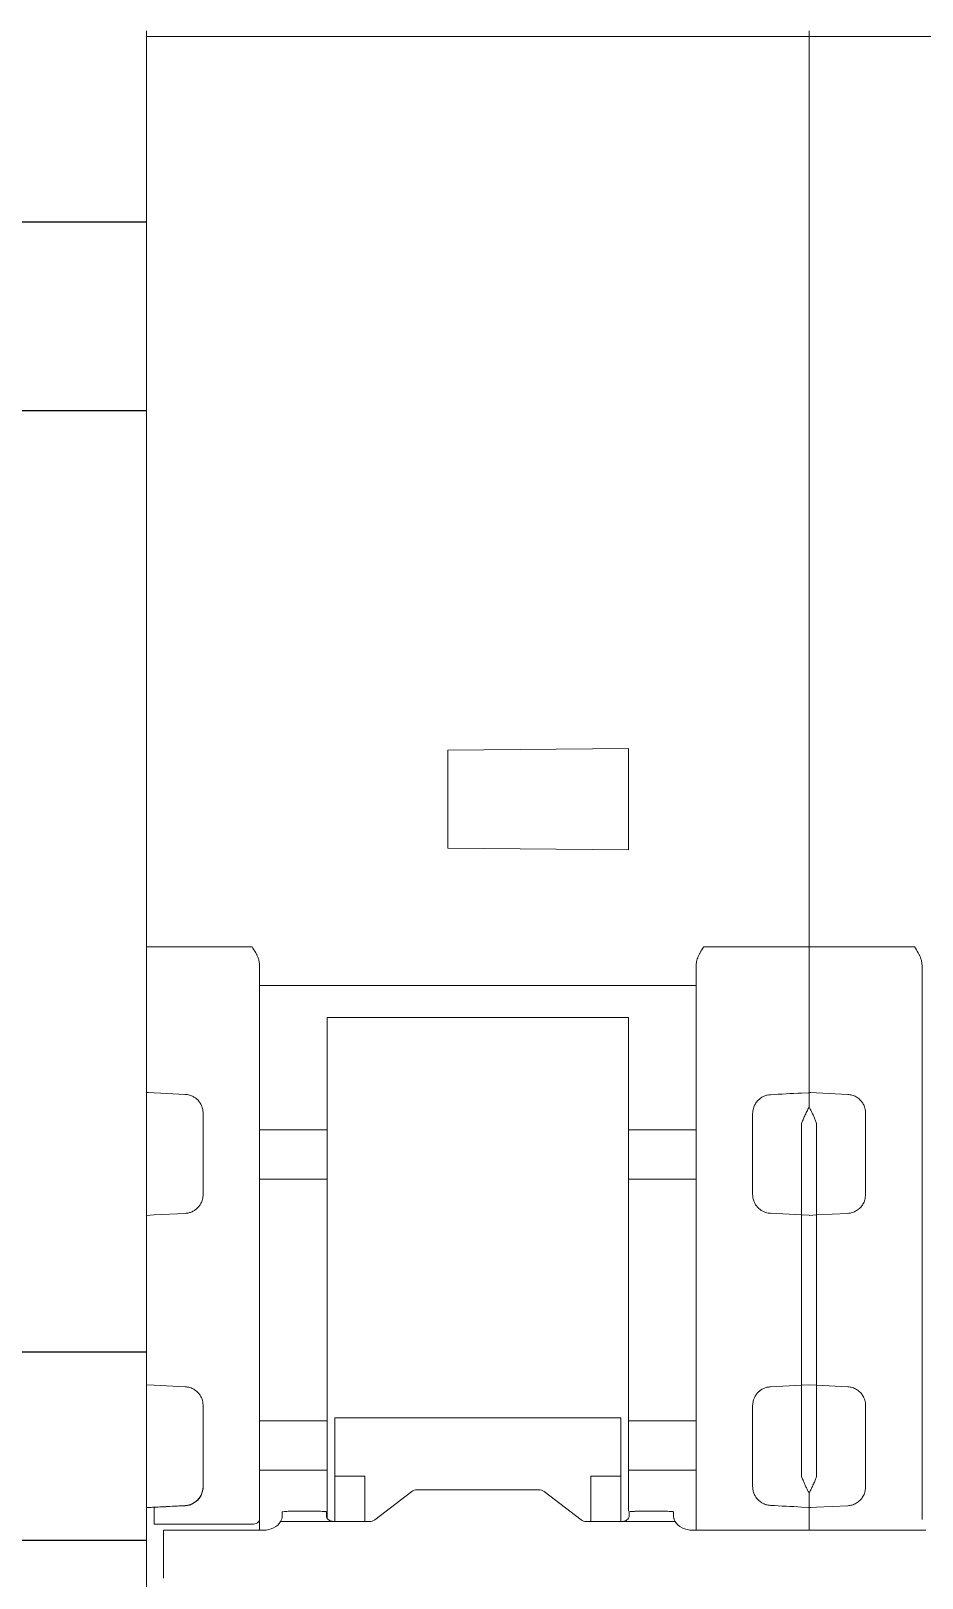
# Model space of a CAD drawing. Header units: millimetres. Extents: x 42222 to 59290, y 36233 to 38835.
# Drawn here: x 52187.31 to 52210.99, y 37395.43 to 37436.51 of the extents above; entities that cross this region are included whole.
import ezdxf

# ---------------------------------------------------------------- set-up
doc = ezdxf.new("R2010")
doc.units = ezdxf.units.MM
doc.set_wipeout_variables(frame=1)
doc.layers.add('004-PI-DIN Šina', color=3, linetype='Continuous')
doc.layers.add('SI-ORMAR-Oprema', color=30, linetype='Continuous', lineweight=5)

# ---------------------------------------------------------------- blocks, each defined once
blk = doc.blocks.new('*U138')
blk.add_lwpolyline([(540, -17.5), (540, 17.5), (0, 17.5), (0, -17.5)], close=True)
for points in [[(0, 12.5), (540, 12.5)], [(0, -12.5), (540, -12.5)]]:
    blk.add_lwpolyline(points)
blk = doc.blocks.new('5SY4206')
blk.add_wipeout([(27361.124, 37300.705), (27361.124, 37302.455), (27361.324, 37303.004), (27361.324, 37303.305), (27378.524, 37303.305), (27378.524, 37303.155), (27378.924, 37303.155), (27378.924, 37303.305), (27396.124, 37303.305), (27396.324, 37302.455), (27396.324, 37214.355), (27396.124, 37213.805), (27396.124, 37213.505), (27378.924, 37213.505), (27378.924, 37213.655), (27378.524, 37213.655), (27378.524, 37213.505), (27361.324, 37213.505), (27361.324, 37213.806), (27361.124, 37214.355)])
for p, q in [((27361.124, 37255.788), (27361.124, 37280.105)), ((27378.524, 37279.955), (27361.124, 37279.955)), ((27378.724, 37279.955), (27378.524, 37279.955)), ((27378.724, 37280.105), (27378.724, 37279.955)), ((27396.124, 37279.955), (27378.724, 37279.96)), ((27378.724, 37279.955), (27378.724, 37255.788)), ((27361.119, 37275.05), (27361.124, 37275.055)), ((27361.124, 37273.505), (27361.119, 37273.505)), ((27361.124, 37272.905), (27361.119, 37272.91)), ((27361.124, 37265.803), (27361.122, 37265.808)), ((27361.119, 37264.169), (27361.124, 37264.155)), ((27369.124, 37261.005), (27373.924, 37261.047)), ((27369.124, 37258.405), (27369.124, 37261.005)), ((27373.924, 37261.047), (27373.924, 37258.363)), ((27373.924, 37258.363), (27369.124, 37258.405)), ((27361.324, 37255.788), (27361.124, 37255.788)), ((27361.324, 37255.788), (27363.924, 37255.788)), ((27375.924, 37255.788), (27378.524, 37255.788)), ((27378.724, 37255.788), (27378.524, 37255.788)), ((27378.724, 37255.788), (27378.724, 37254.546)), ((27378.924, 37255.788), (27378.724, 37255.788)), ((27378.924, 37255.788), (27381.524, 37255.788)), ((27364.124, 37254.757), (27375.724, 37254.757)), ((27378.724, 37254.546), (27378.724, 37251.912)), ((27365.924, 37253.911), (27373.924, 37253.911)), ((27361.124, 37248.653), (27361.124, 37251.53)), ((27361.17, 37251.912), (27361.142, 37251.913)), ((27361.324, 37251.907), (27361.17, 37251.912)), ((27362.15, 37251.866), (27361.324, 37251.909)), ((27361.324, 37251.907), (27361.324, 37251.909)), ((27362.15, 37251.86), (27362.15, 37251.866)), ((27378.524, 37251.902), (27378.705, 37251.911)), ((27378.77, 37251.912), (27378.742, 37251.913)), ((27378.924, 37251.907), (27378.77, 37251.912)), ((27379.75, 37251.866), (27378.924, 37251.909)), ((27379.75, 37251.866), (27379.75, 37251.86)), ((27364.124, 37250.922), (27365.924, 37250.922)), ((27375.724, 37250.922), (27373.924, 37250.922)), ((27378.524, 37251.093), (27378.524, 37248.665)), ((27378.924, 37248.664), (27378.924, 37251.095)), ((27364.124, 37249.611), (27365.924, 37249.611)), ((27373.924, 37249.611), (27375.724, 37249.611)), ((27361.124, 37248.653), (27361.324, 37248.664)), ((27361.324, 37248.664), (27362.15, 37248.707)), ((27378.524, 37248.665), (27377.698, 37248.709)), ((27378.524, 37248.665), (27378.724, 37248.655)), ((27378.924, 37248.664), (27378.724, 37248.653)), ((27379.75, 37248.707), (27378.924, 37248.664)), ((27361.324, 37244.146), (27361.124, 37244.157)), ((27361.124, 37243.105), (27361.124, 37244.157)), ((27362.15, 37244.103), (27361.324, 37244.146)), ((27377.698, 37244.101), (27378.524, 37244.145)), ((27378.724, 37244.155), (27378.524, 37244.145)), ((27378.524, 37244.145), (27378.524, 37241.717)), ((27378.724, 37244.157), (27378.924, 37244.146)), ((27378.924, 37244.146), (27379.75, 37244.103)), ((27378.924, 37241.715), (27378.924, 37244.146)), ((27364.124, 37243.199), (27365.924, 37243.199)), ((27366.124, 37243.276), (27366.124, 37241.725)), ((27373.724, 37243.276), (27366.124, 37243.276)), ((27373.724, 37241.725), (27373.724, 37243.276)), ((27375.724, 37243.199), (27373.924, 37243.199)), ((27365.924, 37241.888), (27364.124, 37241.888)), ((27365.924, 37240.605), (27365.924, 37241.888)), ((27366.924, 37241.725), (27366.124, 37241.725)), ((27366.124, 37240.523), (27366.124, 37241.725)), ((27366.924, 37240.523), (27366.924, 37241.725)), ((27373.724, 37241.725), (27372.924, 37241.725)), ((27372.924, 37240.523), (27372.924, 37241.725)), ((27373.724, 37241.725), (27373.724, 37240.523)), ((27373.924, 37240.798), (27373.924, 37241.888)), ((27373.924, 37241.888), (27375.724, 37241.888)), ((27367.183, 37240.568), (27368.166, 37241.321)), ((27368.307, 37241.366), (27371.541, 37241.366)), ((27371.683, 37241.321), (27372.666, 37240.568)), ((27361.142, 37240.897), (27362.15, 37240.95)), ((27361.324, 37240.901), (27361.324, 37240.903)), ((27362.15, 37240.944), (27362.15, 37240.95)), ((27378.705, 37240.899), (27378.524, 37240.908)), ((27378.724, 37240.898), (27378.724, 37240.293)), ((27378.77, 37240.898), (27378.924, 37240.903)), ((27378.924, 37240.901), (27379.75, 37240.944)), ((27378.924, 37240.903), (27378.924, 37240.901)), ((27363.924, 37240.453), (27361.324, 37240.453)), ((27364.124, 37240.576), (27364.124, 37240.293)), ((27366.107, 37240.523), (27364.682, 37240.523)), ((27364.724, 37240.7), (27364.724, 37240.778)), ((27365.707, 37240.796), (27364.924, 37240.796)), ((27365.907, 37240.778), (27365.907, 37240.7)), ((27366.107, 37240.523), (27367.041, 37240.523)), ((27372.807, 37240.523), (27373.741, 37240.523)), ((27375.166, 37240.523), (27373.741, 37240.523)), ((27373.941, 37240.778), (27373.941, 37240.7)), ((27374.925, 37240.796), (27374.141, 37240.796)), ((27375.125, 37240.778), (27375.125, 37240.7)), ((27375.724, 37240.305), (27375.724, 37240.728)), ((27361.574, 37239.68), (27361.574, 37240.293)), ((27361.574, 37240.293), (27364.224, 37240.293)), ((27375.625, 37240.293), (27381.824, 37240.293))]:
    blk.add_line(p, q)
at = {"flags": 128}
blk.add_lwpolyline([(27364.124, 37240.576), (27364.12, 37240.552), (27364.109, 37240.529), (27364.091, 37240.508), (27364.066, 37240.489), (27364.035, 37240.474), (27364.001, 37240.463), (27363.963, 37240.456), (27363.924, 37240.453)], dxfattribs=at)
for points, knots in [([(27378.724, 37280.055), (27378.724, 37280.051), (27378.724, 37280.045), (27378.724, 37279.977), (27378.724, 37279.96)], [0, 0, 0, 0, 0.751055, 1, 1, 1, 1]), ([(27361.124, 37254.546), (27361.124, 37254.559), (27361.124, 37254.586), (27361.124, 37254.633), (27361.124, 37254.686), (27361.124, 37254.766), (27361.124, 37254.881), (27361.124, 37255.041), (27361.124, 37255.217), (27361.124, 37255.403), (27361.124, 37255.595), (27361.124, 37255.724), (27361.124, 37255.788)], [0, 0, 0, 0, 0.061391, 0.122427, 0.18342, 0.24468, 0.372209, 0.500076, 0.627605, 0.755472, 0.877481, 1, 1, 1, 1]), ([(27363.924, 37255.788), (27363.958, 37255.735), (27364.005, 37255.661), (27364.056, 37255.561), (27364.09, 37255.484), (27364.117, 37255.397), (27364.122, 37255.33), (27364.124, 37255.298)], [0, 0, 0, 0, 0.350015, 0.493309, 0.624855, 0.821183, 1, 1, 1, 1]), ([(27375.724, 37255.298), (27375.725, 37255.319), (27375.727, 37255.362), (27375.742, 37255.429), (27375.763, 37255.495), (27375.793, 37255.562), (27375.844, 37255.661), (27375.891, 37255.735), (27375.924, 37255.788)], [0, 0, 0, 0, 0.117446, 0.242847, 0.378002, 0.506391, 0.652474, 1, 1, 1, 1]), ([(27381.524, 37255.788), (27381.558, 37255.735), (27381.605, 37255.66), (27381.656, 37255.561), (27381.69, 37255.484), (27381.717, 37255.397), (27381.722, 37255.33), (27381.724, 37255.298)], [0, 0, 0, 0, 0.350596, 0.493868, 0.625405, 0.821427, 1, 1, 1, 1]), ([(27375.724, 37255.144), (27375.724, 37255.154), (27375.724, 37255.173), (27375.724, 37255.209), (27375.724, 37255.25), (27375.724, 37255.282), (27375.724, 37255.298)], [0, 0, 0, 0, 0.251193, 0.5, 0.748807, 1, 1, 1, 1]), ([(27381.724, 37255.298), (27381.724, 37255.282), (27381.724, 37255.25), (27381.724, 37255.209), (27381.724, 37255.173), (27381.724, 37255.154), (27381.724, 37255.144)], [0, 0, 0, 0, 0.251193, 0.5, 0.748807, 1, 1, 1, 1]), ([(27364.124, 37255.144), (27364.124, 37255.104), (27364.124, 37255.023), (27364.124, 37254.891), (27364.124, 37254.752), (27364.124, 37254.604), (27364.124, 37254.448), (27364.124, 37254.284), (27364.124, 37254.112), (27364.124, 37253.871), (27364.124, 37253.552), (27364.124, 37253.141), (27364.124, 37252.703), (27364.124, 37252.391), (27364.124, 37252.234)], [0, 0, 0, 0, 0.062736, 0.125281, 0.187695, 0.250043, 0.312387, 0.374792, 0.437318, 0.500031, 0.625212, 0.749931, 0.874692, 1, 1, 1, 1]), ([(27375.724, 37252.082), (27375.724, 37252.166), (27375.724, 37252.332), (27375.724, 37252.574), (27375.724, 37252.808), (27375.724, 37253.036), (27375.724, 37253.256), (27375.724, 37253.469), (27375.724, 37253.674), (27375.724, 37253.938), (27375.724, 37254.248), (27375.724, 37254.584), (27375.724, 37254.887), (27375.724, 37255.058), (27375.724, 37255.144)], [0, 0, 0, 0, 0.062754, 0.125301, 0.187708, 0.250043, 0.312375, 0.374772, 0.437302, 0.500033, 0.625237, 0.749935, 0.874674, 1, 1, 1, 1]), ([(27381.724, 37255.144), (27381.724, 37255.104), (27381.724, 37255.023), (27381.724, 37254.891), (27381.724, 37254.752), (27381.724, 37254.604), (27381.724, 37254.448), (27381.724, 37254.284), (27381.724, 37254.112), (27381.724, 37253.871), (27381.724, 37253.552), (27381.724, 37253.141), (27381.724, 37252.703), (27381.724, 37252.391), (27381.724, 37252.234)], [0, 0, 0, 0, 0.062736, 0.125281, 0.187695, 0.250043, 0.312387, 0.374792, 0.437318, 0.500031, 0.625212, 0.749931, 0.874692, 1, 1, 1, 1]), ([(27361.124, 37251.912), (27361.124, 37251.984), (27361.124, 37252.126), (27361.124, 37252.333), (27361.124, 37252.534), (27361.124, 37252.728), (27361.124, 37252.917), (27361.124, 37253.099), (27361.124, 37253.276), (27361.124, 37253.502), (27361.124, 37253.769), (27361.124, 37254.059), (27361.124, 37254.322), (27361.124, 37254.471), (27361.124, 37254.546)], [0, 0, 0, 0, 0.062728, 0.125271, 0.18769, 0.250045, 0.312396, 0.374804, 0.437328, 0.500029, 0.625194, 0.749922, 0.874696, 1, 1, 1, 1]), ([(27365.924, 37253.911), (27365.924, 37253.87), (27365.924, 37253.787), (27365.924, 37253.669), (27365.924, 37253.556), (27365.924, 37253.413), (27365.924, 37253.247), (27365.924, 37253.14), (27365.924, 37253.086)], [0, 0, 0, 0, 0.125424, 0.250193, 0.374902, 0.500146, 0.749703, 1, 1, 1, 1]), ([(27373.924, 37253.086), (27373.924, 37253.112), (27373.924, 37253.165), (27373.924, 37253.252), (27373.924, 37253.347), (27373.924, 37253.482), (27373.924, 37253.665), (27373.924, 37253.829), (27373.924, 37253.911)], [0, 0, 0, 0, 0.125424, 0.250193, 0.374902, 0.500146, 0.749703, 1, 1, 1, 1]), ([(27373.924, 37250.922), (27373.924, 37250.993), (27373.924, 37251.134), (27373.924, 37251.341), (27373.924, 37251.542), (27373.924, 37251.737), (27373.924, 37251.928), (27373.924, 37252.174), (27373.924, 37252.466), (27373.924, 37252.793), (27373.924, 37252.989), (27373.924, 37253.086)], [0, 0, 0, 0, 0.083508, 0.166833, 0.25006, 0.333277, 0.416572, 0.500032, 0.666688, 0.83311, 1, 1, 1, 1]), ([(27364.124, 37252.234), (27364.124, 37252.17), (27364.124, 37252.042), (27364.124, 37251.844), (27364.124, 37251.641), (27364.124, 37251.434), (27364.124, 37251.221), (27364.124, 37251.004), (27364.124, 37250.783), (27364.124, 37250.632), (27364.124, 37250.556)], [0, 0, 0, 0, 0.12575, 0.250858, 0.375537, 0.5, 0.624463, 0.749142, 0.87425, 1, 1, 1, 1]), ([(27375.724, 37250.689), (27375.724, 37250.76), (27375.724, 37250.902), (27375.724, 37251.11), (27375.724, 37251.314), (27375.724, 37251.513), (27375.724, 37251.708), (27375.724, 37251.898), (27375.724, 37252.021), (27375.724, 37252.082)], [0, 0, 0, 0, 0.143512, 0.28637, 0.428834, 0.571166, 0.71363, 0.856488, 1, 1, 1, 1]), ([(27381.724, 37252.234), (27381.724, 37252.17), (27381.724, 37252.042), (27381.724, 37251.844), (27381.724, 37251.641), (27381.724, 37251.434), (27381.724, 37251.221), (27381.724, 37251.004), (27381.724, 37250.783), (27381.724, 37250.632), (27381.724, 37250.556)], [0, 0, 0, 0, 0.12575, 0.250858, 0.375537, 0.5, 0.624463, 0.749142, 0.87425, 1, 1, 1, 1]), ([(27362.15, 37251.866), (27362.17, 37251.864), (27362.209, 37251.861), (27362.265, 37251.847), (27362.331, 37251.824), (27362.403, 37251.785), (27362.477, 37251.726), (27362.54, 37251.652), (27362.587, 37251.565), (27362.618, 37251.469), (27362.622, 37251.402), (27362.624, 37251.368)], [0, 0, 0, 0, 0.071618, 0.143308, 0.216363, 0.334035, 0.455285, 0.587191, 0.721903, 0.860899, 1, 1, 1, 1]), ([(27377.224, 37251.359), (27377.225, 37251.382), (27377.227, 37251.427), (27377.241, 37251.493), (27377.267, 37251.567), (27377.309, 37251.644), (27377.372, 37251.718), (27377.446, 37251.778), (27377.527, 37251.821), (27377.611, 37251.849), (27377.669, 37251.855), (27377.698, 37251.858)], [0, 0, 0, 0, 0.093221, 0.185813, 0.279137, 0.41434, 0.546905, 0.668022, 0.785627, 0.893606, 1, 1, 1, 1]), ([(27378.524, 37251.093), (27378.537, 37251.124), (27378.564, 37251.194), (27378.61, 37251.3), (27378.664, 37251.416), (27378.703, 37251.49), (27378.724, 37251.529)], [0, 0, 0, 0, 0.193415, 0.424448, 0.693252, 1, 1, 1, 1]), ([(27378.924, 37251.095), (27378.912, 37251.126), (27378.887, 37251.19), (27378.848, 37251.281), (27378.808, 37251.368), (27378.766, 37251.452), (27378.738, 37251.504), (27378.724, 37251.53)], [0, 0, 0, 0, 0.194202, 0.390464, 0.589612, 0.792498, 1, 1, 1, 1]), ([(27380.224, 37251.368), (27380.223, 37251.39), (27380.222, 37251.435), (27380.207, 37251.502), (27380.182, 37251.575), (27380.139, 37251.652), (27380.07, 37251.734), (27379.978, 37251.803), (27379.866, 37251.852), (27379.788, 37251.861), (27379.75, 37251.866)], [0, 0, 0, 0, 0.092601, 0.18543, 0.278489, 0.413813, 0.545287, 0.709927, 0.860804, 1, 1, 1, 1]), ([(27365.924, 37250.922), (27365.924, 37250.873), (27365.924, 37250.775), (27365.924, 37250.559), (27365.924, 37250.32), (27365.924, 37250.075), (27365.924, 37249.854), (27365.924, 37249.689), (27365.924, 37249.633), (27365.924, 37249.611)], [0, 0, 0, 0, 0.150243, 0.300485, 0.450729, 0.600973, 0.751216, 0.901461, 1, 1, 1, 1]), ([(27373.924, 37250.922), (27373.924, 37250.873), (27373.924, 37250.775), (27373.924, 37250.559), (27373.924, 37250.32), (27373.924, 37250.075), (27373.924, 37249.854), (27373.924, 37249.689), (27373.924, 37249.633), (27373.924, 37249.611)], [0, 0, 0, 0, 0.150243, 0.300485, 0.450729, 0.600973, 0.751216, 0.901461, 1, 1, 1, 1]), ([(27362.624, 37249.206), (27362.624, 37249.326), (27362.624, 37249.565), (27362.624, 37249.92), (27362.624, 37250.272), (27362.624, 37250.505), (27362.624, 37250.621)], [0, 0, 0, 0, 0.2501, 0.5, 0.7499, 1, 1, 1, 1]), ([(27364.124, 37250.556), (27364.124, 37250.446), (27364.124, 37250.224), (27364.124, 37249.889), (27364.124, 37249.551), (27364.124, 37249.211), (27364.124, 37248.868), (27364.124, 37248.29), (27364.124, 37247.469), (27364.124, 37246.405), (27364.124, 37245.341), (27364.124, 37244.405), (27364.124, 37243.599), (27364.124, 37242.919), (27364.124, 37242.476), (27364.124, 37242.254)], [0, 0, 0, 0, 0.041447, 0.082829, 0.124176, 0.16552, 0.206891, 0.248321, 0.374134, 0.500011, 0.625824, 0.751702, 0.834467, 0.91715, 1, 1, 1, 1]), ([(27375.724, 37242.121), (27375.724, 37242.235), (27375.724, 37242.463), (27375.724, 37242.809), (27375.724, 37243.157), (27375.724, 37243.507), (27375.724, 37243.86), (27375.724, 37244.457), (27375.724, 37245.305), (27375.724, 37246.405), (27375.724, 37247.505), (27375.724, 37248.472), (27375.724, 37249.303), (27375.724, 37250.003), (27375.724, 37250.46), (27375.724, 37250.689)], [0, 0, 0, 0, 0.041431, 0.082793, 0.124119, 0.165441, 0.206793, 0.248207, 0.374079, 0.500012, 0.625883, 0.751817, 0.834548, 0.917188, 1, 1, 1, 1]), ([(27381.724, 37250.556), (27381.724, 37250.446), (27381.724, 37250.224), (27381.724, 37249.889), (27381.724, 37249.551), (27381.724, 37249.211), (27381.724, 37248.868), (27381.724, 37248.29), (27381.724, 37247.469), (27381.724, 37246.405), (27381.724, 37245.341), (27381.724, 37244.405), (27381.724, 37243.599), (27381.724, 37242.919), (27381.724, 37242.476), (27381.724, 37242.254)], [0, 0, 0, 0, 0.041447, 0.082829, 0.124176, 0.16552, 0.206891, 0.248321, 0.374134, 0.500011, 0.625824, 0.751702, 0.834467, 0.91715, 1, 1, 1, 1]), ([(27365.924, 37249.611), (27365.924, 37249.528), (27365.924, 37249.361), (27365.924, 37249.106), (27365.924, 37248.849), (27365.924, 37248.589), (27365.924, 37248.326), (27365.924, 37247.878), (27365.924, 37247.239), (27365.924, 37246.405), (27365.924, 37245.572), (27365.924, 37244.842), (27365.924, 37244.221), (27365.924, 37243.702), (27365.924, 37243.367), (27365.924, 37243.199)], [0, 0, 0, 0, 0.041319, 0.082538, 0.123706, 0.164869, 0.206076, 0.247373, 0.373654, 0.500018, 0.626299, 0.752662, 0.835118, 0.917437, 1, 1, 1, 1]), ([(27373.924, 37249.611), (27373.924, 37248.604), (27373.924, 37247.505), (27373.924, 37245.305), (27373.924, 37244.206), (27373.924, 37243.199)], [0, 0, 0, 0, 0.5, 0.5, 1, 1, 1, 1]), ([(27362.624, 37249.206), (27362.623, 37249.185), (27362.622, 37249.142), (27362.609, 37249.079), (27362.586, 37249.009), (27362.547, 37248.933), (27362.488, 37248.859), (27362.416, 37248.796), (27362.334, 37248.749), (27362.244, 37248.717), (27362.182, 37248.71), (27362.15, 37248.707)], [0, 0, 0, 0, 0.085507, 0.170147, 0.255273, 0.381189, 0.506725, 0.630753, 0.754527, 0.877113, 1, 1, 1, 1]), ([(27377.698, 37248.709), (27377.677, 37248.71), (27377.635, 37248.714), (27377.574, 37248.73), (27377.506, 37248.756), (27377.433, 37248.798), (27377.361, 37248.86), (27377.301, 37248.935), (27377.258, 37249.02), (27377.229, 37249.112), (27377.226, 37249.176), (27377.224, 37249.208)], [0, 0, 0, 0, 0.082209, 0.16366, 0.245689, 0.369303, 0.493372, 0.618767, 0.744744, 0.872104, 1, 1, 1, 1]), ([(27379.75, 37248.707), (27379.771, 37248.709), (27379.812, 37248.712), (27379.873, 37248.727), (27379.931, 37248.75), (27379.987, 37248.779), (27380.039, 37248.816), (27380.098, 37248.87), (27380.16, 37248.951), (27380.213, 37249.069), (27380.22, 37249.159), (27380.224, 37249.206)], [0, 0, 0, 0, 0.080411, 0.161533, 0.243405, 0.326066, 0.409552, 0.493901, 0.642123, 0.810797, 1, 1, 1, 1]), ([(27361.124, 37244.157), (27361.124, 37244.263), (27361.124, 37244.475), (27361.124, 37244.795), (27361.124, 37245.116), (27361.124, 37245.437), (27361.124, 37245.759), (27361.124, 37246.082), (27361.124, 37246.486), (27361.124, 37246.97), (27361.124, 37247.534), (27361.124, 37248.096), (27361.124, 37248.467), (27361.124, 37248.653)], [0, 0, 0, 0, 0.071572, 0.143012, 0.214372, 0.285701, 0.357051, 0.428472, 0.500015, 0.625079, 0.749917, 0.8748, 1, 1, 1, 1]), ([(27378.524, 37248.665), (27378.524, 37248.558), (27378.524, 37248.345), (27378.524, 37248.023), (27378.524, 37247.701), (27378.524, 37247.378), (27378.524, 37247.054), (27378.524, 37246.73), (27378.524, 37246.324), (27378.524, 37245.837), (27378.524, 37245.271), (27378.524, 37244.706), (27378.524, 37244.332), (27378.524, 37244.145)], [0, 0, 0, 0, 0.071556, 0.142997, 0.214365, 0.285706, 0.357065, 0.428486, 0.500013, 0.625062, 0.749916, 0.874816, 1, 1, 1, 1]), ([(27362.15, 37244.103), (27362.171, 37244.101), (27362.213, 37244.098), (27362.274, 37244.082), (27362.343, 37244.056), (27362.416, 37244.014), (27362.488, 37243.951), (27362.547, 37243.877), (27362.591, 37243.792), (27362.619, 37243.7), (27362.623, 37243.636), (27362.624, 37243.604)], [0, 0, 0, 0, 0.082205, 0.163652, 0.245679, 0.369354, 0.493482, 0.618917, 0.744935, 0.872201, 1, 1, 1, 1]), ([(27377.224, 37243.602), (27377.225, 37243.623), (27377.227, 37243.666), (27377.239, 37243.729), (27377.263, 37243.799), (27377.302, 37243.875), (27377.361, 37243.95), (27377.433, 37244.012), (27377.515, 37244.059), (27377.604, 37244.091), (27377.667, 37244.098), (27377.698, 37244.101)], [0, 0, 0, 0, 0.085573, 0.170275, 0.255463, 0.381339, 0.506835, 0.630803, 0.754517, 0.877108, 1, 1, 1, 1]), ([(27380.224, 37243.604), (27380.223, 37243.628), (27380.221, 37243.675), (27380.206, 37243.743), (27380.183, 37243.805), (27380.155, 37243.86), (27380.122, 37243.908), (27380.07, 37243.969), (27379.99, 37244.033), (27379.874, 37244.088), (27379.791, 37244.098), (27379.75, 37244.103)], [0, 0, 0, 0, 0.097376, 0.189595, 0.276665, 0.358598, 0.435408, 0.507112, 0.674555, 0.83875, 1, 1, 1, 1]), ([(27362.624, 37242.189), (27362.624, 37242.305), (27362.624, 37242.538), (27362.624, 37242.89), (27362.624, 37243.245), (27362.624, 37243.484), (27362.624, 37243.604)], [0, 0, 0, 0, 0.2501, 0.5, 0.7499, 1, 1, 1, 1]), ([(27361.124, 37241.28), (27361.124, 37241.28), (27361.124, 37241.607), (27361.124, 37241.989), (27361.124, 37242.479), (27361.124, 37242.833), (27361.124, 37243.062), (27361.124, 37243.091), (27361.124, 37243.105)], [0, 0, 0, 0, 0.008736, 0.206989, 0.405242, 0.603494, 0.801747, 1, 1, 1, 1]), ([(27365.924, 37243.199), (27365.924, 37243.177), (27365.924, 37243.121), (27365.924, 37242.956), (27365.924, 37242.735), (27365.924, 37242.49), (27365.924, 37242.251), (27365.924, 37242.035), (27365.924, 37241.937), (27365.924, 37241.888)], [0, 0, 0, 0, 0.098539, 0.248784, 0.399027, 0.54927, 0.699515, 0.849757, 1, 1, 1, 1]), ([(27373.924, 37243.199), (27373.924, 37243.177), (27373.924, 37243.121), (27373.924, 37242.956), (27373.924, 37242.735), (27373.924, 37242.49), (27373.924, 37242.251), (27373.924, 37242.035), (27373.924, 37241.937), (27373.924, 37241.888)], [0, 0, 0, 0, 0.098539, 0.248784, 0.399027, 0.54927, 0.699515, 0.849757, 1, 1, 1, 1]), ([(27362.624, 37241.442), (27362.624, 37241.503), (27362.624, 37241.624), (27362.624, 37241.81), (27362.624, 37241.998), (27362.624, 37242.125), (27362.624, 37242.189)], [0, 0, 0, 0, 0.25014, 0.5, 0.74986, 1, 1, 1, 1]), ([(27364.124, 37242.254), (27364.124, 37242.178), (27364.124, 37242.027), (27364.124, 37241.806), (27364.124, 37241.589), (27364.124, 37241.376), (27364.124, 37241.169), (27364.124, 37240.966), (27364.124, 37240.768), (27364.124, 37240.64), (27364.124, 37240.576)], [0, 0, 0, 0, 0.12575, 0.250858, 0.375537, 0.5, 0.624463, 0.749142, 0.87425, 1, 1, 1, 1]), ([(27375.724, 37240.728), (27375.724, 37240.789), (27375.724, 37240.912), (27375.724, 37241.102), (27375.724, 37241.297), (27375.724, 37241.496), (27375.724, 37241.7), (27375.724, 37241.908), (27375.724, 37242.05), (27375.724, 37242.121)], [0, 0, 0, 0, 0.143512, 0.28637, 0.428834, 0.571166, 0.71363, 0.856488, 1, 1, 1, 1]), ([(27381.724, 37242.254), (27381.724, 37242.178), (27381.724, 37242.027), (27381.724, 37241.806), (27381.724, 37241.589), (27381.724, 37241.376), (27381.724, 37241.169), (27381.724, 37240.966), (27381.724, 37240.768), (27381.724, 37240.64), (27381.724, 37240.576)], [0, 0, 0, 0, 0.12575, 0.250858, 0.375537, 0.5, 0.624463, 0.749142, 0.87425, 1, 1, 1, 1]), ([(27378.524, 37241.717), (27378.537, 37241.685), (27378.562, 37241.622), (27378.601, 37241.531), (27378.641, 37241.443), (27378.682, 37241.359), (27378.71, 37241.307), (27378.724, 37241.281)], [0, 0, 0, 0, 0.1942, 0.390457, 0.5896, 0.792488, 1, 1, 1, 1]), ([(27378.924, 37241.715), (27378.912, 37241.684), (27378.884, 37241.615), (27378.838, 37241.509), (27378.784, 37241.392), (27378.745, 37241.319), (27378.724, 37241.28)], [0, 0, 0, 0, 0.193384, 0.424408, 0.693222, 1, 1, 1, 1]), ([(27362.15, 37240.95), (27362.192, 37240.952), (27362.238, 37240.96), (27362.338, 37240.994), (27362.39, 37241.021), (27362.49, 37241.103), (27362.537, 37241.158), (27362.605, 37241.292), (27362.624, 37241.37), (27362.624, 37241.449)], [0, 0, 0, 0, 0.25, 0.25, 0.5, 0.5, 0.75, 0.75, 1, 1, 1, 1]), ([(27362.15, 37240.944), (27362.169, 37240.946), (27362.207, 37240.949), (27362.263, 37240.962), (27362.319, 37240.981), (27362.373, 37241.008), (27362.426, 37241.043), (27362.483, 37241.091), (27362.546, 37241.166), (27362.593, 37241.259), (27362.62, 37241.356), (27362.623, 37241.413), (27362.624, 37241.442)], [0, 0, 0, 0, 0.068374, 0.139377, 0.213319, 0.290477, 0.371094, 0.455382, 0.587277, 0.761474, 0.880592, 1, 1, 1, 1]), ([(27377.698, 37240.952), (27377.679, 37240.953), (27377.64, 37240.957), (27377.584, 37240.97), (27377.518, 37240.993), (27377.446, 37241.032), (27377.372, 37241.092), (27377.309, 37241.166), (27377.262, 37241.253), (27377.23, 37241.349), (27377.226, 37241.417), (27377.224, 37241.451)], [0, 0, 0, 0, 0.070996, 0.142095, 0.214573, 0.332083, 0.453298, 0.585758, 0.72107, 0.860537, 1, 1, 1, 1]), ([(27379.75, 37240.944), (27379.769, 37240.946), (27379.807, 37240.949), (27379.863, 37240.962), (27379.919, 37240.981), (27379.973, 37241.008), (27380.026, 37241.043), (27380.083, 37241.091), (27380.146, 37241.166), (27380.193, 37241.259), (27380.22, 37241.356), (27380.223, 37241.413), (27380.224, 37241.442)], [0, 0, 0, 0, 0.068374, 0.139376, 0.213318, 0.290476, 0.371092, 0.45538, 0.587276, 0.76147, 0.88059, 1, 1, 1, 1]), ([(27361.124, 37238.264), (27361.124, 37238.301), (27361.124, 37238.374), (27361.124, 37238.494), (27361.124, 37238.62), (27361.124, 37238.754), (27361.124, 37238.896), (27361.124, 37239.045), (27361.124, 37239.201), (27361.124, 37239.418), (27361.124, 37239.707), (27361.124, 37240.079), (27361.124, 37240.474), (27361.124, 37240.756), (27361.124, 37240.898)], [0, 0, 0, 0, 0.062728, 0.125271, 0.18769, 0.250045, 0.312396, 0.374804, 0.437328, 0.500029, 0.625194, 0.749922, 0.874696, 1, 1, 1, 1]), ([(27361.324, 37240.903), (27361.298, 37240.902), (27361.245, 37240.9), (27361.195, 37240.899), (27361.17, 37240.898)], [0, 0, 0, 0, 0.508632, 1, 1, 1, 1]), ([(27364.224, 37240.293), (27364.321, 37240.293), (27364.417, 37240.315), (27364.579, 37240.396), (27364.644, 37240.455), (27364.682, 37240.523)], [0, 0, 0, 0, 0.5, 0.5, 1, 1, 1, 1]), ([(27364.724, 37240.649), (27364.723, 37240.641), (27364.723, 37240.624), (27364.714, 37240.593), (27364.702, 37240.559), (27364.689, 37240.535), (27364.682, 37240.523)], [0, 0, 0, 0, 0.256458, 0.506841, 0.753776, 1, 1, 1, 1]), ([(27364.724, 37240.778), (27364.724, 37240.783), (27364.746, 37240.787), (27364.82, 37240.794), (27364.872, 37240.796), (27364.924, 37240.796)], [0, 0, 0, 0, 0.5, 0.5, 1, 1, 1, 1]), ([(27364.724, 37240.649), (27364.724, 37240.658), (27364.724, 37240.675), (27364.724, 37240.692), (27364.724, 37240.697), (27364.724, 37240.7)], [0, 0, 0, 0, 0.334189, 0.665811, 1, 1, 1, 1]), ([(27365.907, 37240.778), (27365.906, 37240.779), (27365.905, 37240.782), (27365.893, 37240.785), (27365.875, 37240.788), (27365.842, 37240.791), (27365.786, 37240.795), (27365.734, 37240.795), (27365.707, 37240.796)], [0, 0, 0, 0, 0.128148, 0.251094, 0.373747, 0.501054, 0.748354, 1, 1, 1, 1]), ([(27365.907, 37240.649), (27365.908, 37240.643), (27365.909, 37240.631), (27365.92, 37240.61), (27365.937, 37240.588), (27365.967, 37240.563), (27366.021, 37240.532), (27366.074, 37240.527), (27366.107, 37240.523)], [0, 0, 0, 0, 0.121269, 0.244591, 0.370821, 0.500756, 0.692101, 1, 1, 1, 1]), ([(27373.741, 37240.523), (27373.756, 37240.524), (27373.783, 37240.525), (27373.82, 37240.534), (27373.848, 37240.545), (27373.869, 37240.557), (27373.9, 37240.577), (27373.934, 37240.611), (27373.939, 37240.637), (27373.941, 37240.649)], [0, 0, 0, 0, 0.138294, 0.257669, 0.358107, 0.439606, 0.502183, 0.756685, 1, 1, 1, 1]), ([(27374.141, 37240.796), (27374.128, 37240.796), (27374.102, 37240.795), (27374.064, 37240.794), (27374.029, 37240.793), (27373.989, 37240.79), (27373.949, 37240.785), (27373.944, 37240.781), (27373.941, 37240.778)], [0, 0, 0, 0, 0.128148, 0.251094, 0.373747, 0.501054, 0.748354, 1, 1, 1, 1]), ([(27375.125, 37240.778), (27375.124, 37240.779), (27375.122, 37240.782), (27375.111, 37240.785), (27375.092, 37240.788), (27375.059, 37240.791), (27375.004, 37240.795), (27374.951, 37240.795), (27374.925, 37240.796)], [0, 0, 0, 0, 0.128148, 0.251094, 0.373747, 0.501054, 0.748354, 1, 1, 1, 1]), ([(27375.125, 37240.7), (27375.125, 37240.697), (27375.125, 37240.692), (27375.125, 37240.675), (27375.125, 37240.658), (27375.125, 37240.649)], [0, 0, 0, 0, 0.334189, 0.665811, 1, 1, 1, 1]), ([(27375.166, 37240.523), (27375.16, 37240.535), (27375.147, 37240.559), (27375.134, 37240.593), (27375.126, 37240.624), (27375.125, 37240.641), (27375.125, 37240.649)], [0, 0, 0, 0, 0.246224, 0.493159, 0.743542, 1, 1, 1, 1]), ([(27375.166, 37240.523), (27375.205, 37240.455), (27375.27, 37240.396), (27375.431, 37240.315), (27375.528, 37240.293), (27375.625, 37240.293)], [0, 0, 0, 0, 0.5, 0.5, 1, 1, 1, 1])]:
    blk.add_open_spline(points, degree=3, knots=knots)
for points in [[(27364.124, 37255.144), (27364.124, 37255.18), (27364.124, 37255.232), (27364.124, 37255.298)], [(27365.924, 37250.922), (27365.924, 37251.777), (27365.924, 37252.517), (27365.924, 37253.086)], [(27361.142, 37251.913), (27361.136, 37251.913), (27361.13, 37251.913), (27361.124, 37251.912)], [(27361.124, 37251.912), (27361.124, 37251.897), (27361.124, 37251.76), (27361.124, 37251.53)], [(27377.698, 37251.858), (27377.973, 37251.873), (27378.249, 37251.887), (27378.524, 37251.902)], [(27378.705, 37251.911), (27378.711, 37251.911), (27378.718, 37251.911), (27378.724, 37251.911)], [(27378.724, 37251.912), (27378.73, 37251.913), (27378.736, 37251.913), (27378.742, 37251.913)], [(27378.724, 37251.529), (27378.724, 37251.759), (27378.724, 37251.896), (27378.724, 37251.911)], [(27362.624, 37251.368), (27362.624, 37251.127), (27362.624, 37250.877), (27362.624, 37250.621)], [(27377.224, 37250.755), (27377.224, 37250.961), (27377.224, 37251.163), (27377.224, 37251.359)], [(27380.224, 37251.368), (27380.224, 37251.127), (27380.224, 37250.877), (27380.224, 37250.621)], [(27377.224, 37249.208), (27377.224, 37249.732), (27377.224, 37250.249), (27377.224, 37250.755)], [(27380.224, 37250.621), (27380.224, 37250.158), (27380.224, 37249.685), (27380.224, 37249.206)], [(27378.924, 37248.664), (27378.924, 37247.173), (27378.924, 37245.637), (27378.924, 37244.146)], [(27377.224, 37242.055), (27377.224, 37242.561), (27377.224, 37243.078), (27377.224, 37243.602)], [(27380.224, 37243.604), (27380.224, 37243.125), (27380.224, 37242.652), (27380.224, 37242.189)], [(27380.224, 37242.189), (27380.224, 37241.933), (27380.224, 37241.683), (27380.224, 37241.442)], [(27377.224, 37241.451), (27377.224, 37241.647), (27377.224, 37241.849), (27377.224, 37242.055)], [(27361.124, 37241.28), (27361.124, 37241.05), (27361.124, 37240.913), (27361.124, 37240.898)], [(27368.166, 37241.321), (27368.203, 37241.349), (27368.255, 37241.366), (27368.307, 37241.366)], [(27371.541, 37241.366), (27371.594, 37241.366), (27371.646, 37241.349), (27371.683, 37241.321)], [(27378.724, 37240.899), (27378.724, 37240.914), (27378.724, 37241.051), (27378.724, 37241.281)], [(27361.124, 37240.898), (27361.13, 37240.897), (27361.136, 37240.897), (27361.142, 37240.897)], [(27361.17, 37240.898), (27361.16, 37240.897), (27361.151, 37240.897), (27361.142, 37240.897)], [(27362.15, 37240.944), (27361.875, 37240.93), (27361.6, 37240.915), (27361.324, 37240.901)], [(27361.324, 37240.901), (27361.324, 37240.747), (27361.324, 37240.598), (27361.324, 37240.453)], [(27378.524, 37240.908), (27378.249, 37240.923), (27377.973, 37240.937), (27377.698, 37240.952)], [(27378.724, 37240.899), (27378.718, 37240.899), (27378.711, 37240.899), (27378.705, 37240.899)], [(27378.742, 37240.897), (27378.736, 37240.897), (27378.73, 37240.897), (27378.724, 37240.898)], [(27378.77, 37240.898), (27378.76, 37240.897), (27378.751, 37240.897), (27378.742, 37240.897)], [(27365.907, 37240.649), (27365.907, 37240.677), (27365.907, 37240.694), (27365.907, 37240.7)], [(27367.041, 37240.523), (27367.094, 37240.523), (27367.146, 37240.54), (27367.183, 37240.568)], [(27372.666, 37240.568), (27372.703, 37240.54), (27372.755, 37240.523), (27372.807, 37240.523)], [(27373.941, 37240.7), (27373.941, 37240.694), (27373.941, 37240.677), (27373.941, 37240.649)], [(27361.574, 37239.68), (27361.574, 37239.5), (27361.574, 37239.258), (27361.574, 37239.023)]]:
    blk.add_open_spline(points, degree=3)
blk = doc.blocks.new('*U162')
at = {"ltscale": 0.25}
blk.add_blockref('5SY4206', (-27383.172, -37258.411), dxfattribs=at)
blk = doc.blocks.new('*U161')
at = {"layer": 'SI-ORMAR-Oprema', "color": 0, "linetype": 'ByBlock', "lineweight": -2, "transparency": 16777216}
blk.add_blockref('*U162', (0, 0), dxfattribs=at)

msp = doc.modelspace()

# ---------------------------------------------------------------- block references
at = {"layer": '004-PI-DIN Šina'}
msp.add_blockref('*U138', (52034.62, 37413.936), dxfattribs=at)

# ---------------------------------------------------------------- next in the draw order: block references
at = {"layer": 'SI-ORMAR-Oprema'}
msp.add_blockref('*U161', (52212.435, 37414.818), dxfattribs=at)

doc.saveas('drawing.dxf')
